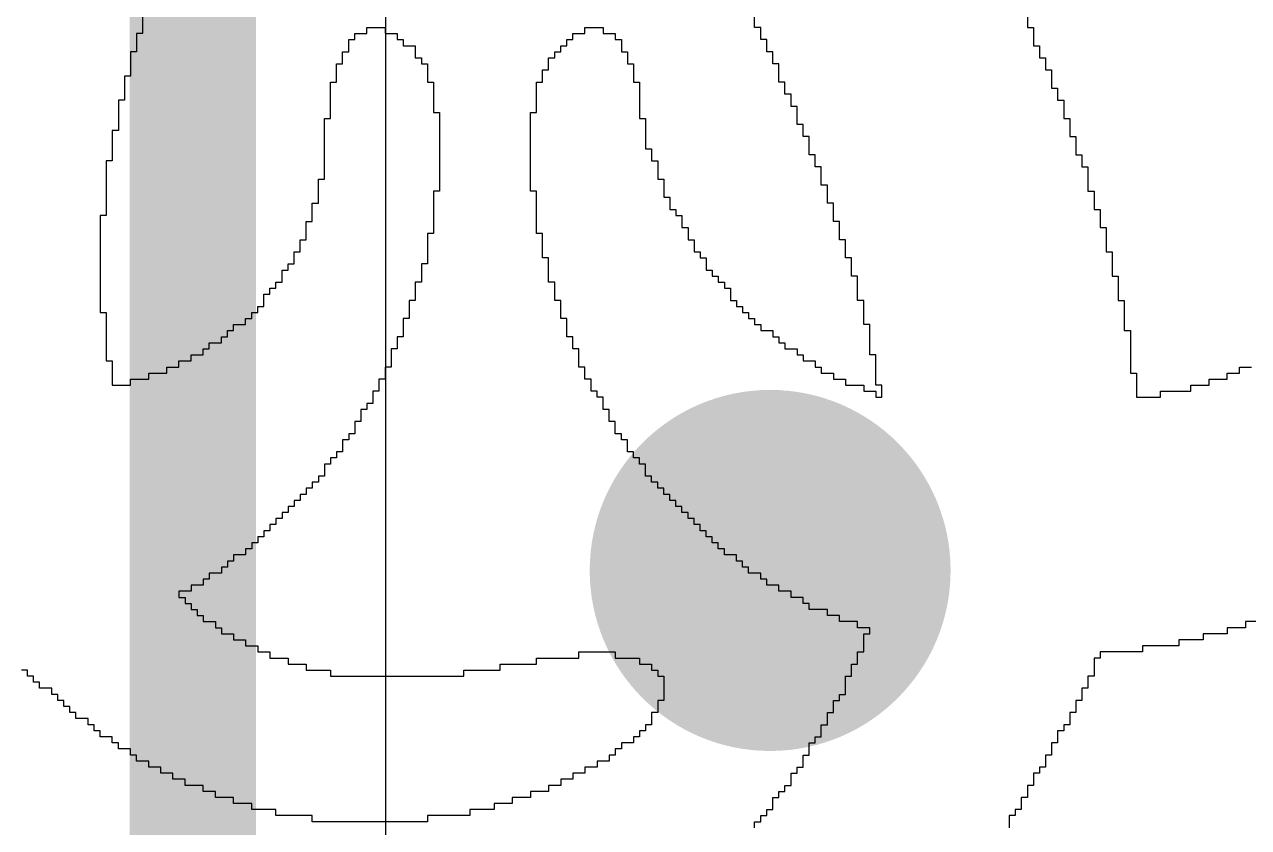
# Model space of a CAD drawing. Header units: inches. Extents: x 0 to 106, y 0 to 106.
# Drawn here: x 95.934 to 99.326, y 40.288 to 42.512 of the extents above; entities that cross this region are included whole.
import ezdxf

# ---------------------------------------------------------------- set-up
doc = ezdxf.new("R2010")
doc.units = ezdxf.units.IN
for name, color, linetype in [('Board Shape', 56, 'Continuous'), ('Bottom Layer', 5, 'Continuous'), ('Bottom Overlay', 54, 'Continuous'), ('Layer 1', 16, 'Continuous'), ('Layer 2', 76, 'Continuous'), ('Top Layer', 1, 'Continuous'), ('Via Holes', 16, 'Continuous')]:
    doc.layers.add(name, color=color, linetype=linetype)

msp = doc.modelspace()

# ---------------------------------------------------------------- hatches: boundary and pattern name
at = {"layer": 'Bottom Layer'}
h = msp.add_hatch(color=5, dxfattribs=at)
edge = h.paths.add_edge_path()
edge.add_arc((98, 41), 0.5, 0, 360)
at = {"layer": 'Layer 1'}
h = msp.add_hatch(color=16, dxfattribs=at)
edge = h.paths.add_edge_path()
edge.add_arc((98, 41), 0.5, 0, 360)
at = {"layer": 'Layer 2'}
h = msp.add_hatch(color=76, dxfattribs=at)
edge = h.paths.add_edge_path()
edge.add_arc((98, 41), 0.5, 0, 360)
at = {"layer": 'Top Layer'}
h = msp.add_hatch(color=1, dxfattribs=at)
edge = h.paths.add_edge_path()
edge.add_arc((98, 41), 0.5, 0, 360)
at = {"layer": 'Via Holes'}
h = msp.add_hatch(color=7, dxfattribs=at)
edge = h.paths.add_edge_path()
edge.add_arc((98, 41), 0.25, 0, 360)

# ---------------------------------------------------------------- linework, layer by layer
at = {"layer": 'Board Shape'}
msp.add_lwpolyline([(68.1255, 103.7959, 0.2, 0.2, -0.680616), (76.6144, 5.5515, 0.2, 0.2, 0)], format="xyseb", dxfattribs=at)
at = {"layer": 'Bottom Overlay'}
for p, q in [((96.2612, 42.5541), (96.2612, 42.4869)), ((97.9571, 42.5037), (97.9571, 42.5373)), ((98.7127, 42.5373), (98.7127, 42.5037)), ((96.8825, 42.4869), (96.8825, 42.5037)), ((96.8825, 42.5037), (96.9328, 42.5037)), ((96.9328, 42.5037), (96.9328, 42.4869)), ((97.4869, 42.4869), (97.4869, 42.5037)), ((97.4869, 42.5037), (97.5373, 42.5037)), ((97.5373, 42.5037), (97.5373, 42.4869)), ((97.9739, 42.5037), (97.9571, 42.5037)), ((97.9739, 42.4701), (97.9739, 42.5037)), ((98.7127, 42.5037), (98.7295, 42.5037)), ((98.7295, 42.5037), (98.7295, 42.4534)), ((96.2612, 42.4869), (96.2444, 42.4869)), ((96.2444, 42.4869), (96.2444, 42.4366)), ((96.8321, 42.4366), (96.8321, 42.4701)), ((96.8321, 42.4701), (96.8489, 42.4701)), ((96.8489, 42.4701), (96.8489, 42.4869)), ((96.8489, 42.4869), (96.8825, 42.4869)), ((96.9328, 42.4869), (96.9664, 42.4869)), ((96.9664, 42.4869), (96.9664, 42.4701)), ((96.9664, 42.4701), (96.9832, 42.4701)), ((96.9832, 42.4701), (96.9832, 42.4534)), ((97.4366, 42.4534), (97.4366, 42.4701)), ((97.4366, 42.4701), (97.4534, 42.4701)), ((97.4534, 42.4701), (97.4534, 42.4869)), ((97.4534, 42.4869), (97.4869, 42.4869)), ((97.5373, 42.4869), (97.5709, 42.4869)), ((97.5709, 42.4869), (97.5709, 42.4701)), ((97.5709, 42.4701), (97.5877, 42.4701)), ((97.5877, 42.4701), (97.5877, 42.4366)), ((97.9907, 42.4701), (97.9739, 42.4701)), ((97.9907, 42.4366), (97.9907, 42.4701)), ((96.2444, 42.4366), (96.2276, 42.4366)), ((96.2276, 42.4366), (96.2276, 42.3694)), ((96.8153, 42.403), (96.8153, 42.4366)), ((96.8153, 42.4366), (96.8321, 42.4366)), ((96.9832, 42.4534), (97.0168, 42.4534)), ((97.0168, 42.4534), (97.0168, 42.4198)), ((97.403, 42.4198), (97.403, 42.4366)), ((97.403, 42.4366), (97.4198, 42.4366)), ((97.4198, 42.4366), (97.4198, 42.4534)), ((97.4198, 42.4534), (97.4366, 42.4534)), ((97.5877, 42.4366), (97.6045, 42.4366)), ((97.6045, 42.4366), (97.6045, 42.403)), ((98.0075, 42.4366), (97.9907, 42.4366)), ((98.0075, 42.403), (98.0075, 42.4366)), ((98.7295, 42.4534), (98.7463, 42.4534)), ((98.7463, 42.4534), (98.7463, 42.4198)), ((96.7985, 42.3526), (96.7985, 42.403)), ((96.7985, 42.403), (96.8153, 42.403)), ((97.0168, 42.4198), (97.0336, 42.4198)), ((97.0336, 42.4198), (97.0336, 42.403)), ((97.0336, 42.403), (97.0504, 42.403)), ((97.0504, 42.403), (97.0504, 42.3526)), ((97.3862, 42.3862), (97.3862, 42.4198)), ((97.3862, 42.4198), (97.403, 42.4198)), ((97.6045, 42.403), (97.6213, 42.403)), ((97.6213, 42.403), (97.6213, 42.3526)), ((98.0243, 42.403), (98.0075, 42.403)), ((98.0243, 42.3526), (98.0243, 42.403)), ((98.7463, 42.4198), (98.7631, 42.4198)), ((98.7631, 42.4198), (98.7631, 42.3862)), ((96.2276, 42.3694), (96.2108, 42.3694)), ((96.2108, 42.3694), (96.2108, 42.3022)), ((97.3694, 42.3526), (97.3694, 42.3862)), ((97.3694, 42.3862), (97.3862, 42.3862)), ((98.7631, 42.3862), (98.7799, 42.3862)), ((98.7799, 42.3862), (98.7799, 42.3358)), ((96.7817, 42.2519), (96.7817, 42.3526)), ((96.7817, 42.3526), (96.7985, 42.3526)), ((97.0504, 42.3526), (97.0672, 42.3526)), ((97.0672, 42.3526), (97.0672, 42.2687)), ((97.3526, 42.2687), (97.3526, 42.3526)), ((97.3526, 42.3526), (97.3694, 42.3526)), ((97.6213, 42.3526), (97.6381, 42.3526)), ((97.6381, 42.3526), (97.6381, 42.2519)), ((98.041, 42.3526), (98.0243, 42.3526)), ((98.041, 42.319), (98.041, 42.3526)), ((98.7799, 42.3358), (98.7966, 42.3358)), ((98.7966, 42.3358), (98.7966, 42.3022)), ((96.2108, 42.3022), (96.194, 42.3022)), ((96.194, 42.3022), (96.194, 42.2183)), ((98.0578, 42.319), (98.041, 42.319)), ((98.0578, 42.2854), (98.0578, 42.319)), ((98.7966, 42.3022), (98.8134, 42.3022)), ((98.8134, 42.3022), (98.8134, 42.2519)), ((97.0672, 42.2687), (97.084, 42.2687)), ((97.084, 42.2687), (97.084, 42.0504)), ((97.3358, 42.0504), (97.3358, 42.2687)), ((97.3358, 42.2687), (97.3526, 42.2687)), ((98.0746, 42.2854), (98.0578, 42.2854)), ((98.0746, 42.2351), (98.0746, 42.2854)), ((96.7649, 42.084), (96.7649, 42.2519)), ((96.7649, 42.2519), (96.7817, 42.2519)), ((97.6381, 42.2519), (97.6548, 42.2519)), ((97.6548, 42.2519), (97.6548, 42.1679)), ((98.0914, 42.2351), (98.0746, 42.2351)), ((98.0914, 42.2015), (98.0914, 42.2351)), ((98.8134, 42.2519), (98.8302, 42.2519)), ((98.8302, 42.2519), (98.8302, 42.2015)), ((96.194, 42.2183), (96.1772, 42.2183)), ((96.1772, 42.2183), (96.1772, 42.1343)), ((98.1082, 42.2015), (98.0914, 42.2015)), ((98.1082, 42.1511), (98.1082, 42.2015)), ((98.8302, 42.2015), (98.847, 42.2015)), ((98.847, 42.2015), (98.847, 42.1511)), ((97.6548, 42.1679), (97.6716, 42.1679)), ((97.6716, 42.1679), (97.6716, 42.1343)), ((96.1772, 42.1343), (96.1604, 42.1343)), ((96.1604, 42.1343), (96.1604, 41.9832)), ((97.6716, 42.1343), (97.6884, 42.1343)), ((97.6884, 42.1343), (97.6884, 42.084)), ((98.125, 42.1511), (98.1082, 42.1511)), ((98.125, 42.1175), (98.125, 42.1511)), ((98.847, 42.1511), (98.8638, 42.1511)), ((98.8638, 42.1511), (98.8638, 42.1175)), ((98.1418, 42.1175), (98.125, 42.1175)), ((98.1418, 42.0672), (98.1418, 42.1175)), ((98.8638, 42.1175), (98.8806, 42.1175)), ((98.8806, 42.1175), (98.8806, 42.0504)), ((96.7481, 42.0168), (96.7481, 42.084)), ((96.7481, 42.084), (96.7649, 42.084)), ((97.6884, 42.084), (97.7052, 42.084)), ((97.7052, 42.084), (97.7052, 42.0336)), ((98.1586, 42.0672), (98.1418, 42.0672)), ((98.1586, 42.0168), (98.1586, 42.0672)), ((97.084, 42.0504), (97.0672, 42.0504)), ((97.0672, 42.0504), (97.0672, 41.9328)), ((97.3526, 42.0504), (97.3358, 42.0504)), ((97.3526, 41.9328), (97.3526, 42.0504)), ((97.7052, 42.0336), (97.722, 42.0336)), ((97.722, 42.0336), (97.722, 42)), ((98.8806, 42.0504), (98.8974, 42.0504)), ((98.8974, 42.0504), (98.8974, 42.0336)), ((98.8974, 42.0336), (98.8974, 42)), ((96.7313, 41.9664), (96.7313, 42.0168)), ((96.7313, 42.0168), (96.7481, 42.0168)), ((97.722, 42), (97.7388, 42)), ((97.7388, 42), (97.7388, 41.9832)), ((98.1754, 42.0168), (98.1586, 42.0168)), ((98.1754, 41.9664), (98.1754, 42.0168)), ((98.8974, 42), (98.9142, 42)), ((98.9142, 42), (98.9142, 41.9496)), ((96.1604, 41.9832), (96.1437, 41.9832)), ((96.1437, 41.9832), (96.1437, 41.7146)), ((96.7146, 41.916), (96.7146, 41.9664)), ((96.7146, 41.9664), (96.7313, 41.9664)), ((97.7388, 41.9832), (97.7556, 41.9832)), ((97.7556, 41.9832), (97.7556, 41.9496)), ((98.1922, 41.9664), (98.1754, 41.9664)), ((98.1922, 41.916), (98.1922, 41.9664)), ((97.0672, 41.9328), (97.0504, 41.9328)), ((97.0504, 41.9328), (97.0504, 41.8489)), ((97.3694, 41.9328), (97.3526, 41.9328)), ((97.3694, 41.8657), (97.3694, 41.9328)), ((97.7556, 41.9496), (97.7724, 41.9496)), ((97.7724, 41.9496), (97.7724, 41.916)), ((98.9142, 41.9496), (98.931, 41.9496)), ((98.931, 41.9496), (98.931, 41.8825)), ((96.6978, 41.8825), (96.6978, 41.916)), ((96.6978, 41.916), (96.7146, 41.916)), ((97.7724, 41.916), (97.7892, 41.916)), ((97.7892, 41.916), (97.7892, 41.8825)), ((98.209, 41.916), (98.1922, 41.916)), ((98.209, 41.8657), (98.209, 41.916)), ((96.681, 41.8489), (96.681, 41.8825)), ((96.681, 41.8825), (96.6978, 41.8825)), ((97.3862, 41.8657), (97.3694, 41.8657)), ((97.3862, 41.7985), (97.3862, 41.8657)), ((97.7892, 41.8825), (97.806, 41.8825)), ((97.806, 41.8825), (97.806, 41.8657)), ((97.806, 41.8657), (97.8228, 41.8657)), ((97.8228, 41.8657), (97.8228, 41.8321)), ((98.2257, 41.8657), (98.209, 41.8657)), ((98.2257, 41.8153), (98.2257, 41.8657)), ((98.931, 41.8825), (98.9478, 41.8825)), ((98.9478, 41.8825), (98.9478, 41.8153)), ((96.6474, 41.7985), (96.6474, 41.8321)), ((96.6474, 41.8321), (96.6642, 41.8321)), ((96.6642, 41.8321), (96.6642, 41.8489)), ((96.6642, 41.8489), (96.681, 41.8489)), ((97.0504, 41.8489), (97.0336, 41.8489)), ((97.0336, 41.8489), (97.0336, 41.7985)), ((97.8228, 41.8321), (97.8396, 41.8321)), ((97.8396, 41.8321), (97.8396, 41.8153)), ((96.6306, 41.7817), (96.6306, 41.7985)), ((96.6306, 41.7985), (96.6474, 41.7985)), ((97.0336, 41.7985), (97.0168, 41.7985)), ((97.0168, 41.7985), (97.0168, 41.7481)), ((97.403, 41.7985), (97.3862, 41.7985)), ((97.403, 41.7481), (97.403, 41.7985)), ((97.8396, 41.8153), (97.8563, 41.8153)), ((97.8563, 41.8153), (97.8563, 41.7985)), ((97.8563, 41.7985), (97.8731, 41.7985)), ((97.8731, 41.7985), (97.8731, 41.7817)), ((98.2425, 41.8153), (98.2257, 41.8153)), ((98.2425, 41.7481), (98.2425, 41.8153)), ((98.9478, 41.8153), (98.9646, 41.8153)), ((98.9646, 41.8153), (98.9646, 41.7481)), ((96.597, 41.7313), (96.597, 41.7649)), ((96.597, 41.7649), (96.6138, 41.7649)), ((96.6138, 41.7649), (96.6138, 41.7817)), ((96.6138, 41.7817), (96.6306, 41.7817)), ((97.8731, 41.7817), (97.8899, 41.7817)), ((97.8899, 41.7817), (97.8899, 41.7481)), ((96.5802, 41.7146), (96.5802, 41.7313)), ((96.5802, 41.7313), (96.597, 41.7313)), ((97.0168, 41.7481), (97, 41.7481)), ((97, 41.7481), (97, 41.6978)), ((97.4198, 41.7481), (97.403, 41.7481)), ((97.4198, 41.6978), (97.4198, 41.7481)), ((97.8899, 41.7481), (97.9067, 41.7481)), ((97.9067, 41.7481), (97.9067, 41.7313)), ((97.9067, 41.7313), (97.9235, 41.7313)), ((97.9235, 41.7313), (97.9235, 41.7146)), ((98.2593, 41.7481), (98.2425, 41.7481)), ((98.2593, 41.681), (98.2593, 41.7481)), ((98.9646, 41.7481), (98.9813, 41.7481)), ((98.9813, 41.7481), (98.9813, 41.6642)), ((96.1437, 41.7146), (96.1604, 41.7146)), ((96.1604, 41.7146), (96.1604, 41.5802)), ((96.5466, 41.681), (96.5466, 41.6978)), ((96.5466, 41.6978), (96.5634, 41.6978)), ((96.5634, 41.6978), (96.5634, 41.7146)), ((96.5634, 41.7146), (96.5802, 41.7146)), ((97, 41.6978), (96.9832, 41.6978)), ((96.9832, 41.6978), (96.9832, 41.6474)), ((97.4366, 41.6978), (97.4198, 41.6978)), ((97.4366, 41.6474), (97.4366, 41.6978)), ((97.9235, 41.7146), (97.9403, 41.7146)), ((97.9403, 41.7146), (97.9403, 41.6978)), ((97.9403, 41.6978), (97.9571, 41.6978)), ((97.9571, 41.6978), (97.9571, 41.681)), ((96.4963, 41.6474), (96.4963, 41.6642)), ((96.4963, 41.6642), (96.5131, 41.6642)), ((96.5131, 41.6642), (96.5131, 41.681)), ((96.5131, 41.681), (96.5466, 41.681)), ((97.9571, 41.681), (97.9739, 41.681)), ((97.9739, 41.681), (97.9739, 41.6642)), ((97.9739, 41.6642), (98.0075, 41.6642)), ((98.0075, 41.6642), (98.0075, 41.6474)), ((98.2761, 41.681), (98.2593, 41.681)), ((98.2761, 41.597), (98.2761, 41.681)), ((98.9813, 41.6642), (98.9981, 41.6642)), ((98.9981, 41.6642), (98.9981, 41.5466)), ((96.4459, 41.6138), (96.4459, 41.6306)), ((96.4459, 41.6306), (96.4795, 41.6306)), ((96.4795, 41.6306), (96.4795, 41.6474)), ((96.4795, 41.6474), (96.4963, 41.6474)), ((96.9832, 41.6474), (96.9664, 41.6474)), ((96.9664, 41.6474), (96.9664, 41.6138)), ((97.4534, 41.6474), (97.4366, 41.6474)), ((97.4534, 41.6138), (97.4534, 41.6474)), ((98.0075, 41.6474), (98.0243, 41.6474)), ((98.0243, 41.6474), (98.0243, 41.6306)), ((98.0243, 41.6306), (98.041, 41.6306)), ((98.041, 41.6306), (98.041, 41.6138)), ((96.3955, 41.5802), (96.3955, 41.597)), ((96.3955, 41.597), (96.4291, 41.597)), ((96.4291, 41.597), (96.4291, 41.6138)), ((96.4291, 41.6138), (96.4459, 41.6138)), ((96.9664, 41.6138), (96.9496, 41.6138)), ((96.9496, 41.6138), (96.9496, 41.5634)), ((97.4701, 41.6138), (97.4534, 41.6138)), ((97.4701, 41.5634), (97.4701, 41.6138)), ((98.041, 41.6138), (98.0746, 41.6138)), ((98.0746, 41.6138), (98.0746, 41.597)), ((98.0746, 41.597), (98.0914, 41.597)), ((98.0914, 41.597), (98.0914, 41.5802)), ((98.2929, 41.597), (98.2761, 41.597)), ((98.2929, 41.5131), (98.2929, 41.597)), ((96.1604, 41.5802), (96.1772, 41.5802)), ((96.1772, 41.5802), (96.1772, 41.5131)), ((96.3284, 41.5466), (96.3284, 41.5634)), ((96.3284, 41.5634), (96.3619, 41.5634)), ((96.3619, 41.5634), (96.3619, 41.5802)), ((96.3619, 41.5802), (96.3955, 41.5802)), ((96.9496, 41.5634), (96.9328, 41.5634)), ((96.9328, 41.5634), (96.9328, 41.5299)), ((97.4869, 41.5634), (97.4701, 41.5634)), ((97.4869, 41.5299), (97.4869, 41.5634)), ((98.0914, 41.5802), (98.125, 41.5802)), ((98.125, 41.5802), (98.125, 41.5634)), ((98.125, 41.5634), (98.1418, 41.5634)), ((98.1418, 41.5634), (98.1418, 41.5466)), ((99.3004, 41.5466), (99.3004, 41.5634)), ((99.3004, 41.5634), (99.334, 41.5634)), ((96.2276, 41.5131), (96.2276, 41.5299)), ((96.2276, 41.5299), (96.278, 41.5299)), ((96.278, 41.5299), (96.278, 41.5466)), ((96.278, 41.5466), (96.3284, 41.5466)), ((96.9328, 41.5299), (96.916, 41.5299)), ((96.916, 41.5299), (96.916, 41.4963)), ((97.5037, 41.5299), (97.4869, 41.5299)), ((97.5037, 41.4963), (97.5037, 41.5299)), ((98.1418, 41.5466), (98.1754, 41.5466)), ((98.1754, 41.5466), (98.1754, 41.5299)), ((98.1754, 41.5299), (98.209, 41.5299)), ((98.209, 41.5299), (98.209, 41.5131)), ((98.9981, 41.5466), (99.0149, 41.5466)), ((99.0149, 41.5466), (99.0149, 41.4795)), ((99.2164, 41.5131), (99.2164, 41.5299)), ((99.2164, 41.5299), (99.2668, 41.5299)), ((99.2668, 41.5299), (99.2668, 41.5466)), ((99.2668, 41.5466), (99.3004, 41.5466)), ((96.1772, 41.5131), (96.2276, 41.5131)), ((96.916, 41.4963), (96.8993, 41.4963)), ((96.8993, 41.4963), (96.8993, 41.4627)), ((97.5205, 41.4963), (97.5037, 41.4963)), ((97.5205, 41.4795), (97.5205, 41.4963)), ((98.209, 41.5131), (98.2593, 41.5131)), ((98.2593, 41.5131), (98.2593, 41.4963)), ((98.2593, 41.4963), (98.2929, 41.4963)), ((98.3097, 41.5131), (98.2929, 41.5131)), ((98.2929, 41.4963), (98.2929, 41.4795)), ((98.3097, 41.4795), (98.3097, 41.5131)), ((99.0821, 41.4795), (99.0821, 41.4963)), ((99.0821, 41.4963), (99.166, 41.4963)), ((99.166, 41.4963), (99.166, 41.5131)), ((99.166, 41.5131), (99.2164, 41.5131)), ((96.8993, 41.4627), (96.8825, 41.4627)), ((96.8825, 41.4627), (96.8825, 41.4459)), ((97.5373, 41.4795), (97.5205, 41.4795)), ((97.5373, 41.4459), (97.5373, 41.4795)), ((98.2929, 41.4795), (98.3097, 41.4795)), ((99.0149, 41.4795), (99.0821, 41.4795)), ((96.8825, 41.4459), (96.8657, 41.4459)), ((96.8657, 41.4459), (96.8657, 41.4123)), ((97.5541, 41.4459), (97.5373, 41.4459)), ((97.5541, 41.4123), (97.5541, 41.4459)), ((96.8657, 41.4123), (96.8489, 41.4123)), ((96.8489, 41.4123), (96.8489, 41.3787)), ((97.5709, 41.4123), (97.5541, 41.4123)), ((97.5709, 41.3787), (97.5709, 41.4123)), ((96.8321, 41.3619), (96.8153, 41.3619)), ((96.8153, 41.3619), (96.8153, 41.3284)), ((96.8489, 41.3787), (96.8321, 41.3787)), ((96.8321, 41.3787), (96.8321, 41.3619)), ((97.5877, 41.3787), (97.5709, 41.3787)), ((97.5877, 41.3619), (97.5877, 41.3787)), ((97.6045, 41.3619), (97.5877, 41.3619)), ((97.6045, 41.3284), (97.6045, 41.3619)), ((96.8153, 41.3284), (96.7985, 41.3284)), ((96.7985, 41.3284), (96.7985, 41.3116)), ((97.6213, 41.3284), (97.6045, 41.3284)), ((97.6213, 41.3116), (97.6213, 41.3284)), ((96.7817, 41.2948), (96.7649, 41.2948)), ((96.7649, 41.2948), (96.7649, 41.2612)), ((96.7985, 41.3116), (96.7817, 41.3116)), ((96.7817, 41.3116), (96.7817, 41.2948)), ((97.6381, 41.3116), (97.6213, 41.3116)), ((97.6381, 41.2948), (97.6381, 41.3116)), ((97.6548, 41.2948), (97.6381, 41.2948)), ((97.6548, 41.2612), (97.6548, 41.2948)), ((96.7481, 41.2444), (96.7313, 41.2444)), ((96.7313, 41.2444), (96.7313, 41.2276)), ((96.7649, 41.2612), (96.7481, 41.2612)), ((96.7481, 41.2612), (96.7481, 41.2444)), ((97.6716, 41.2612), (97.6548, 41.2612)), ((97.6716, 41.2444), (97.6716, 41.2612)), ((97.6884, 41.2444), (97.6716, 41.2444)), ((97.6884, 41.2276), (97.6884, 41.2444)), ((96.7146, 41.2108), (96.6978, 41.2108)), ((96.6978, 41.2108), (96.6978, 41.194)), ((96.7313, 41.2276), (96.7146, 41.2276)), ((96.7146, 41.2276), (96.7146, 41.2108)), ((97.7052, 41.2276), (97.6884, 41.2276)), ((97.7052, 41.2108), (97.7052, 41.2276)), ((97.722, 41.2108), (97.7052, 41.2108)), ((97.722, 41.194), (97.722, 41.2108)), ((96.681, 41.1772), (96.6642, 41.1772)), ((96.6642, 41.1772), (96.6642, 41.1604)), ((96.6978, 41.194), (96.681, 41.194)), ((96.681, 41.194), (96.681, 41.1772)), ((97.7388, 41.194), (97.722, 41.194)), ((97.7388, 41.1772), (97.7388, 41.194)), ((97.7556, 41.1772), (97.7388, 41.1772)), ((97.7556, 41.1604), (97.7556, 41.1772)), ((96.6474, 41.1437), (96.6306, 41.1437)), ((96.6306, 41.1437), (96.6306, 41.1269)), ((96.6642, 41.1604), (96.6474, 41.1604)), ((96.6474, 41.1604), (96.6474, 41.1437)), ((97.7724, 41.1604), (97.7556, 41.1604)), ((97.7724, 41.1437), (97.7724, 41.1604)), ((97.7892, 41.1437), (97.7724, 41.1437)), ((97.7892, 41.1269), (97.7892, 41.1437)), ((96.6138, 41.1101), (96.597, 41.1101)), ((96.597, 41.1101), (96.597, 41.0933)), ((96.6306, 41.1269), (96.6138, 41.1269)), ((96.6138, 41.1269), (96.6138, 41.1101)), ((97.806, 41.1269), (97.7892, 41.1269)), ((97.806, 41.1101), (97.806, 41.1269)), ((97.8228, 41.1101), (97.806, 41.1101)), ((97.8228, 41.0933), (97.8228, 41.1101)), ((96.5802, 41.0765), (96.5634, 41.0765)), ((96.5634, 41.0765), (96.5634, 41.0597)), ((96.597, 41.0933), (96.5802, 41.0933)), ((96.5802, 41.0933), (96.5802, 41.0765)), ((97.8396, 41.0933), (97.8228, 41.0933)), ((97.8396, 41.0765), (97.8396, 41.0933)), ((97.8563, 41.0765), (97.8396, 41.0765)), ((97.8563, 41.0597), (97.8563, 41.0765)), ((96.5466, 41.0429), (96.5131, 41.0429)), ((96.5131, 41.0429), (96.5131, 41.0261)), ((96.5634, 41.0597), (96.5466, 41.0597)), ((96.5466, 41.0597), (96.5466, 41.0429)), ((97.8731, 41.0597), (97.8563, 41.0597)), ((97.8731, 41.0429), (97.8731, 41.0597)), ((97.9067, 41.0429), (97.8731, 41.0429)), ((97.9067, 41.0261), (97.9067, 41.0429)), ((96.4963, 41.0093), (96.4795, 41.0093)), ((96.4795, 41.0093), (96.4795, 40.9925)), ((96.5131, 41.0261), (96.4963, 41.0261)), ((96.4963, 41.0261), (96.4963, 41.0093)), ((97.9235, 41.0261), (97.9067, 41.0261)), ((97.9235, 41.0093), (97.9235, 41.0261)), ((97.9403, 41.0093), (97.9235, 41.0093)), ((97.9403, 40.9925), (97.9403, 41.0093)), ((96.4459, 40.9757), (96.4291, 40.9757)), ((96.4291, 40.9757), (96.4291, 40.959)), ((96.4795, 40.9925), (96.4459, 40.9925)), ((96.4459, 40.9925), (96.4459, 40.9757)), ((97.9739, 40.9925), (97.9403, 40.9925)), ((97.9739, 40.9757), (97.9739, 40.9925)), ((97.9907, 40.9757), (97.9739, 40.9757)), ((97.9907, 40.959), (97.9907, 40.9757)), ((96.3955, 40.9422), (96.3619, 40.9422)), ((96.3619, 40.9422), (96.3619, 40.9254)), ((96.4291, 40.959), (96.3955, 40.959)), ((96.3955, 40.959), (96.3955, 40.9422)), ((98.0243, 40.959), (97.9907, 40.959)), ((98.0243, 40.9422), (98.0243, 40.959)), ((98.0578, 40.9422), (98.0243, 40.9422)), ((98.0578, 40.9254), (98.0578, 40.9422)), ((96.3619, 40.9254), (96.3787, 40.9254)), ((96.3787, 40.9254), (96.3787, 40.9086)), ((96.3787, 40.9086), (96.3955, 40.9086)), ((96.3955, 40.9086), (96.3955, 40.8918)), ((98.0914, 40.9254), (98.0578, 40.9254)), ((98.0914, 40.9086), (98.0914, 40.9254)), ((98.1082, 40.9086), (98.0914, 40.9086)), ((98.1082, 40.8918), (98.1082, 40.9086)), ((96.3955, 40.8918), (96.4123, 40.8918)), ((96.4123, 40.8918), (96.4123, 40.875)), ((96.4123, 40.875), (96.4291, 40.875)), ((96.4291, 40.875), (96.4291, 40.8582)), ((98.1586, 40.8918), (98.1082, 40.8918)), ((98.1586, 40.875), (98.1586, 40.8918)), ((98.1922, 40.875), (98.1586, 40.875)), ((98.1922, 40.8582), (98.1922, 40.875)), ((96.4291, 40.8582), (96.4627, 40.8582)), ((96.4627, 40.8582), (96.4627, 40.8414)), ((96.4627, 40.8414), (96.4795, 40.8414)), ((96.4795, 40.8414), (96.4795, 40.8246)), ((98.2425, 40.8582), (98.1922, 40.8582)), ((98.2425, 40.8414), (98.2425, 40.8582)), ((98.2761, 40.8414), (98.2425, 40.8414)), ((98.2761, 40.8246), (98.2761, 40.8414)), ((99.3172, 40.8414), (99.2668, 40.8414)), ((99.2668, 40.8414), (99.2668, 40.8246)), ((99.3675, 40.8582), (99.3172, 40.8582)), ((99.3172, 40.8582), (99.3172, 40.8414)), ((96.4795, 40.8246), (96.5131, 40.8246)), ((96.5131, 40.8246), (96.5131, 40.8078)), ((96.5131, 40.8078), (96.5466, 40.8078)), ((96.5466, 40.8078), (96.5466, 40.791)), ((98.2593, 40.7743), (98.2593, 40.8246)), ((98.2593, 40.8246), (98.2761, 40.8246)), ((99.1996, 40.8078), (99.1325, 40.8078)), ((99.1325, 40.8078), (99.1325, 40.791)), ((99.2668, 40.8246), (99.1996, 40.8246)), ((99.1996, 40.8246), (99.1996, 40.8078)), ((96.5466, 40.791), (96.5802, 40.791)), ((96.5802, 40.791), (96.5802, 40.7743)), ((96.5802, 40.7743), (96.6138, 40.7743)), ((96.6138, 40.7743), (96.6138, 40.7575)), ((97.4701, 40.7575), (97.4701, 40.7743)), ((97.4701, 40.7743), (97.5709, 40.7743)), ((97.5709, 40.7743), (97.5709, 40.7575)), ((98.2425, 40.7407), (98.2425, 40.7743)), ((98.2425, 40.7743), (98.2593, 40.7743)), ((99.0317, 40.7743), (98.9142, 40.7743)), ((98.9142, 40.7743), (98.9142, 40.7575)), ((99.1325, 40.791), (99.0317, 40.791)), ((99.0317, 40.791), (99.0317, 40.7743)), ((96.6138, 40.7575), (96.6642, 40.7575)), ((96.6642, 40.7575), (96.6642, 40.7407)), ((96.6642, 40.7407), (96.7146, 40.7407)), ((96.7146, 40.7407), (96.7146, 40.7239)), ((97.2519, 40.7239), (97.2519, 40.7407)), ((97.2519, 40.7407), (97.3526, 40.7407)), ((97.3526, 40.7407), (97.3526, 40.7575)), ((97.3526, 40.7575), (97.4701, 40.7575)), ((97.5709, 40.7575), (97.6381, 40.7575)), ((97.6381, 40.7575), (97.6381, 40.7407)), ((97.6381, 40.7407), (97.6716, 40.7407)), ((97.6716, 40.7407), (97.6716, 40.7239)), ((98.2257, 40.7071), (98.2257, 40.7407)), ((98.2257, 40.7407), (98.2425, 40.7407)), ((98.9142, 40.7575), (98.8974, 40.7575)), ((98.8974, 40.7575), (98.8974, 40.7071)), ((95.9422, 40.7239), (95.9254, 40.7239)), ((95.9422, 40.7071), (95.9422, 40.7239)), ((95.959, 40.7071), (95.9422, 40.7071)), ((95.959, 40.6903), (95.959, 40.7071)), ((96.7146, 40.7239), (96.7817, 40.7239)), ((96.7817, 40.7239), (96.7817, 40.7071)), ((96.7817, 40.7071), (97.1511, 40.7071)), ((97.1511, 40.7071), (97.1511, 40.7239)), ((97.1511, 40.7239), (97.2519, 40.7239)), ((97.6716, 40.7239), (97.6884, 40.7239)), ((97.6884, 40.7239), (97.6884, 40.7071)), ((97.6884, 40.7071), (97.7052, 40.7071)), ((97.7052, 40.7071), (97.7052, 40.6399)), ((98.209, 40.6567), (98.209, 40.7071)), ((98.209, 40.7071), (98.2257, 40.7071)), ((98.8974, 40.7071), (98.8806, 40.7071)), ((98.8806, 40.7071), (98.8806, 40.6735)), ((95.9757, 40.6903), (95.959, 40.6903)), ((95.9757, 40.6735), (95.9757, 40.6903)), ((96.0093, 40.6735), (95.9757, 40.6735)), ((96.0093, 40.6567), (96.0093, 40.6735)), ((98.8806, 40.6735), (98.8638, 40.6735)), ((98.8638, 40.6735), (98.8638, 40.6399)), ((96.0261, 40.6567), (96.0093, 40.6567)), ((96.0261, 40.6399), (96.0261, 40.6567)), ((96.0429, 40.6399), (96.0261, 40.6399)), ((96.0429, 40.6231), (96.0429, 40.6399)), ((97.7052, 40.6399), (97.6884, 40.6399)), ((97.6884, 40.6399), (97.6884, 40.6063)), ((98.1754, 40.6063), (98.1754, 40.6399)), ((98.1754, 40.6399), (98.1922, 40.6399)), ((98.1922, 40.6399), (98.1922, 40.6567)), ((98.1922, 40.6567), (98.209, 40.6567)), ((98.8638, 40.6399), (98.847, 40.6399)), ((98.847, 40.6399), (98.847, 40.6063)), ((96.0597, 40.6231), (96.0429, 40.6231)), ((96.0597, 40.6063), (96.0597, 40.6231)), ((96.0765, 40.6063), (96.0597, 40.6063)), ((96.0765, 40.5896), (96.0765, 40.6063)), ((97.6884, 40.6063), (97.6716, 40.6063)), ((97.6716, 40.6063), (97.6716, 40.5728)), ((98.1586, 40.5728), (98.1586, 40.6063)), ((98.1586, 40.6063), (98.1754, 40.6063)), ((98.847, 40.6063), (98.8302, 40.6063)), ((98.8302, 40.6063), (98.8302, 40.5728)), ((96.1101, 40.5896), (96.0765, 40.5896)), ((96.1101, 40.5728), (96.1101, 40.5896)), ((96.1269, 40.5728), (96.1101, 40.5728)), ((96.1269, 40.556), (96.1269, 40.5728)), ((97.6716, 40.5728), (97.6548, 40.5728)), ((97.6548, 40.5728), (97.6548, 40.556)), ((98.1418, 40.5392), (98.1418, 40.5728)), ((98.1418, 40.5728), (98.1586, 40.5728)), ((98.8302, 40.5728), (98.8134, 40.5728)), ((98.8134, 40.5728), (98.8134, 40.556)), ((96.1437, 40.556), (96.1269, 40.556)), ((96.1437, 40.5392), (96.1437, 40.556)), ((96.1772, 40.5392), (96.1437, 40.5392)), ((96.1772, 40.5224), (96.1772, 40.5392)), ((97.6381, 40.5392), (97.6213, 40.5392)), ((97.6213, 40.5392), (97.6213, 40.5224)), ((97.6548, 40.556), (97.6381, 40.556)), ((97.6381, 40.556), (97.6381, 40.5392)), ((98.125, 40.5224), (98.125, 40.5392)), ((98.125, 40.5392), (98.1418, 40.5392)), ((98.8134, 40.556), (98.7966, 40.556)), ((98.7966, 40.556), (98.7966, 40.5224)), ((96.194, 40.5224), (96.1772, 40.5224)), ((96.194, 40.5056), (96.194, 40.5224)), ((96.2276, 40.5056), (96.194, 40.5056)), ((96.2276, 40.4888), (96.2276, 40.5056)), ((97.5877, 40.5056), (97.5709, 40.5056)), ((97.5709, 40.5056), (97.5709, 40.4888)), ((97.6213, 40.5224), (97.5877, 40.5224)), ((97.5877, 40.5224), (97.5877, 40.5056)), ((98.1082, 40.4888), (98.1082, 40.5224)), ((98.1082, 40.5224), (98.125, 40.5224)), ((98.7966, 40.5224), (98.7799, 40.5224)), ((98.7799, 40.5224), (98.7799, 40.4888)), ((96.2444, 40.4888), (96.2276, 40.4888)), ((96.2444, 40.472), (96.2444, 40.4888)), ((96.278, 40.472), (96.2444, 40.472)), ((96.278, 40.4552), (96.278, 40.472)), ((97.5541, 40.472), (97.5205, 40.472)), ((97.5205, 40.472), (97.5205, 40.4552)), ((97.5709, 40.4888), (97.5541, 40.4888)), ((97.5541, 40.4888), (97.5541, 40.472)), ((98.0914, 40.4552), (98.0914, 40.4888)), ((98.0914, 40.4888), (98.1082, 40.4888)), ((98.7799, 40.4888), (98.7631, 40.4888)), ((98.7631, 40.4888), (98.7631, 40.4552)), ((96.3116, 40.4552), (96.278, 40.4552)), ((96.3116, 40.4384), (96.3116, 40.4552)), ((96.3451, 40.4384), (96.3116, 40.4384)), ((96.3451, 40.4216), (96.3451, 40.4384)), ((97.4869, 40.4384), (97.4534, 40.4384)), ((97.4534, 40.4384), (97.4534, 40.4216)), ((97.5205, 40.4552), (97.4869, 40.4552)), ((97.4869, 40.4552), (97.4869, 40.4384)), ((98.0578, 40.4048), (98.0578, 40.4384)), ((98.0578, 40.4384), (98.0746, 40.4384)), ((98.0746, 40.4384), (98.0746, 40.4552)), ((98.0746, 40.4552), (98.0914, 40.4552)), ((98.7463, 40.4384), (98.7295, 40.4384)), ((98.7295, 40.4384), (98.7295, 40.4048)), ((98.7631, 40.4552), (98.7463, 40.4552)), ((98.7463, 40.4552), (98.7463, 40.4384)), ((96.3787, 40.4216), (96.3451, 40.4216)), ((96.3787, 40.4048), (96.3787, 40.4216)), ((96.4291, 40.4048), (96.3787, 40.4048)), ((96.4291, 40.3881), (96.4291, 40.4048)), ((97.4198, 40.4048), (97.3862, 40.4048)), ((97.3862, 40.4048), (97.3862, 40.3881)), ((97.4534, 40.4216), (97.4198, 40.4216)), ((97.4198, 40.4216), (97.4198, 40.4048)), ((98.041, 40.3881), (98.041, 40.4048)), ((98.041, 40.4048), (98.0578, 40.4048)), ((98.7295, 40.4048), (98.7127, 40.4048)), ((98.7127, 40.4048), (98.7127, 40.3713)), ((96.4627, 40.3881), (96.4291, 40.3881)), ((96.4627, 40.3713), (96.4627, 40.3881)), ((96.5131, 40.3713), (96.4627, 40.3713)), ((96.5131, 40.3545), (96.5131, 40.3713)), ((97.3358, 40.3713), (97.2854, 40.3713)), ((97.2854, 40.3713), (97.2854, 40.3545)), ((97.3862, 40.3881), (97.3358, 40.3881)), ((97.3358, 40.3881), (97.3358, 40.3713)), ((98.0075, 40.3377), (98.0075, 40.3713)), ((98.0075, 40.3713), (98.0243, 40.3713)), ((98.0243, 40.3713), (98.0243, 40.3881)), ((98.0243, 40.3881), (98.041, 40.3881)), ((98.7127, 40.3713), (98.6959, 40.3713)), ((98.6959, 40.3713), (98.6959, 40.3377)), ((96.5634, 40.3545), (96.5131, 40.3545)), ((96.5634, 40.3377), (96.5634, 40.3545)), ((96.6306, 40.3377), (96.5634, 40.3377)), ((96.6306, 40.3209), (96.6306, 40.3377)), ((97.2351, 40.3377), (97.1679, 40.3377)), ((97.1679, 40.3377), (97.1679, 40.3209)), ((97.2854, 40.3545), (97.2351, 40.3545)), ((97.2351, 40.3545), (97.2351, 40.3377)), ((97.9907, 40.3209), (97.9907, 40.3377)), ((97.9907, 40.3377), (98.0075, 40.3377)), ((98.6959, 40.3377), (98.6791, 40.3377)), ((98.6791, 40.3377), (98.6791, 40.3209)), ((96.7313, 40.3209), (96.6306, 40.3209)), ((96.7313, 40.3041), (96.7313, 40.3209)), ((97.0504, 40.3041), (96.7313, 40.3041)), ((97.1679, 40.3209), (97.0504, 40.3209)), ((97.0504, 40.3209), (97.0504, 40.3041)), ((97.9571, 40.2873), (97.9571, 40.3041)), ((97.9571, 40.3041), (97.9739, 40.3041)), ((97.9739, 40.3041), (97.9739, 40.3209)), ((97.9739, 40.3209), (97.9907, 40.3209)), ((98.6791, 40.3209), (98.6623, 40.3209)), ((98.6623, 40.3209), (98.6623, 40.2873))]:
    msp.add_line(p, q, dxfattribs=at)
at = {"layer": 'Top Layer'}
msp.add_line((96.9353, 39.1799), (96.9353, 45.8199), dxfattribs=at)
msp.add_lwpolyline([(96.4, 37.4, 0.35, 0.35, 0), (96.4, 57.6, 0.35, 0.35, 0)], format="xyseb", dxfattribs=at)

doc.saveas('drawing.dxf')
